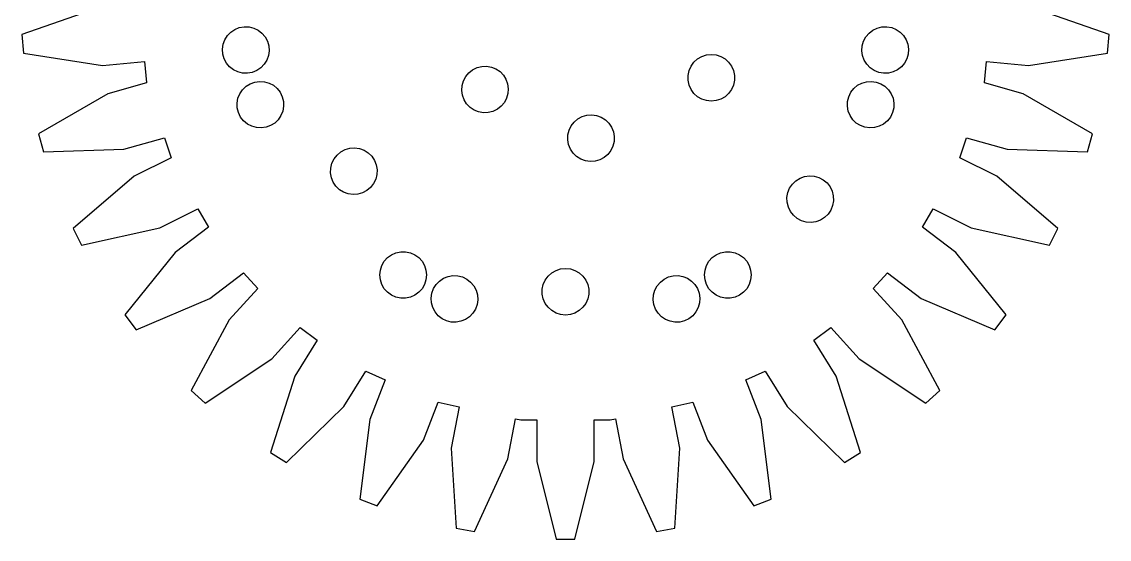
# Model space of a CAD drawing. Header units: metres. Extents: x -209 to 51, y -75 to 75.
# Drawn here: x -15.74 to 15.74, y -15.79 to -0.82 of the extents above; entities that cross this region are included whole.
import ezdxf

# ---------------------------------------------------------------- set-up
doc = ezdxf.new("R2010")
doc.units = ezdxf.units.M

msp = doc.modelspace()

# ---------------------------------------------------------------- linework, layer by layer
for p, q in [((-13.5542, -0.419067), (-15.7427, -1.18678)), ((15.7427, -1.18678), (13.5542, -0.419083)), ((-15.7427, -1.18678), (-15.6927, -1.72612)), ((-9.86388, -1.33638), (-9.78909, -1.21672)), ((-9.78909, -1.21672), (-9.69107, -1.1152)), ((-9.69107, -1.1152), (-9.57408, -1.0363)), ((-9.57408, -1.0363), (-9.44324, -0.983429)), ((-9.44324, -0.983429), (-9.30428, -0.958923)), ((-9.30428, -0.958923), (-9.16324, -0.963852)), ((-9.16324, -0.963852), (-9.02632, -0.997986)), ((-9.02632, -0.997986), (-8.89949, -1.05986)), ((-8.89949, -1.05986), (-8.78828, -1.14673)), ((-8.78828, -1.14673), (-8.69759, -1.25484)), ((-8.69759, -1.25484), (-8.63133, -1.37943)), ((8.63133, -1.37943), (8.69759, -1.25484)), ((8.69759, -1.25484), (8.78828, -1.14673)), ((8.78828, -1.14673), (8.89949, -1.05986)), ((8.89949, -1.05986), (9.02632, -0.997986)), ((9.02632, -0.997986), (9.16324, -0.963852)), ((9.16324, -0.963852), (9.30428, -0.958923)), ((9.30428, -0.958923), (9.44324, -0.983429)), ((9.44324, -0.983429), (9.57408, -1.0363)), ((9.57408, -1.0363), (9.69107, -1.1152)), ((9.69107, -1.1152), (9.78909, -1.21672)), ((9.78909, -1.21672), (9.86388, -1.33638)), ((15.6927, -1.72612), (15.7427, -1.18678)), ((-9.93178, -1.60873), (-9.91214, -1.46899)), ((-9.91214, -1.46899), (-9.86388, -1.33638)), ((-8.63133, -1.37943), (-8.59244, -1.51508)), ((-8.59244, -1.51508), (-8.5826, -1.65584)), ((8.5826, -1.65584), (8.59244, -1.51508)), ((8.59244, -1.51508), (8.63133, -1.37943)), ((9.86388, -1.33638), (9.91214, -1.46899)), ((9.91214, -1.46899), (9.93178, -1.60873)), ((-15.6927, -1.72612), (-13.4004, -2.07863)), ((-9.92194, -1.7495), (-9.93178, -1.60873)), ((-9.88304, -1.88515), (-9.92194, -1.7495)), ((-9.81679, -2.00974), (-9.88304, -1.88515)), ((-8.60223, -1.79558), (-8.6505, -1.92819)), ((-8.5826, -1.65584), (-8.60223, -1.79558)), ((3.8251, -1.8914), (3.94731, -1.82085)), ((3.94731, -1.82085), (4.08153, -1.77724)), ((4.08153, -1.77724), (4.22186, -1.7625)), ((4.22186, -1.7625), (4.36221, -1.77724)), ((4.36221, -1.77724), (4.49641, -1.82085)), ((4.49641, -1.82085), (4.61862, -1.8914)), ((8.60223, -1.79558), (8.5826, -1.65584)), ((8.6505, -1.92819), (8.60223, -1.79558)), ((9.88304, -1.88515), (9.81679, -2.00974)), ((9.92194, -1.7495), (9.88304, -1.88515)), ((9.93178, -1.60873), (9.92194, -1.7495)), ((13.4004, -2.07861), (15.6927, -1.72612)), ((-13.4004, -2.07863), (-12.1933, -1.96677)), ((-12.1933, -1.96677), (-12.129, -2.57809)), ((-9.72607, -2.11784), (-9.81679, -2.00974)), ((-9.61488, -2.20471), (-9.72607, -2.11784)), ((-8.8233, -2.14937), (-8.94029, -2.22827)), ((-8.72528, -2.04785), (-8.8233, -2.14937)), ((-8.6505, -1.92819), (-8.72528, -2.04785)), ((-2.68779, -2.20447), (-2.56096, -2.14261)), ((-2.56096, -2.14261), (-2.42404, -2.10847)), ((-2.42404, -2.10847), (-2.283, -2.10355)), ((-2.283, -2.10355), (-2.14404, -2.12805)), ((-2.14404, -2.12805), (-2.0132, -2.18091)), ((-2.0132, -2.18091), (-1.89621, -2.25983)), ((3.57991, -2.22891), (3.6373, -2.09999)), ((3.6373, -2.09999), (3.72025, -1.98582)), ((3.72025, -1.98582), (3.8251, -1.8914)), ((4.61862, -1.8914), (4.7235, -1.98582)), ((4.7235, -1.98582), (4.80643, -2.09999)), ((4.80643, -2.09999), (4.86383, -2.22891)), ((8.72528, -2.04785), (8.6505, -1.92819)), ((8.8233, -2.14937), (8.72528, -2.04785)), ((8.94029, -2.22827), (8.8233, -2.14937)), ((9.72607, -2.11784), (9.61488, -2.20471)), ((9.81679, -2.00974), (9.72607, -2.11784)), ((12.129, -2.57809), (12.1933, -1.96677)), ((12.1933, -1.96677), (13.4004, -2.07861)), ((-9.48805, -2.26657), (-9.61488, -2.20471)), ((-9.35112, -2.30072), (-9.48805, -2.26657)), ((-9.2101, -2.30563), (-9.35112, -2.30072)), ((-9.07114, -2.28114), (-9.2101, -2.30563)), ((-8.94029, -2.22827), (-9.07114, -2.28114)), ((-2.95595, -2.52405), (-2.88969, -2.39944)), ((-2.88969, -2.39944), (-2.799, -2.29135)), ((-2.799, -2.29135), (-2.68779, -2.20447)), ((-1.89621, -2.25983), (-1.79819, -2.36133)), ((-1.79819, -2.36133), (-1.7234, -2.481)), ((-1.7234, -2.481), (-1.67514, -2.6136)), ((3.55057, -2.36693), (3.57991, -2.22891)), ((3.55057, -2.50806), (3.55057, -2.36693)), ((3.57991, -2.64607), (3.55057, -2.50806)), ((4.86383, -2.22891), (4.89317, -2.36693)), ((4.89317, -2.50806), (4.86383, -2.64607)), ((4.89317, -2.36693), (4.89317, -2.50806)), ((9.07114, -2.28114), (8.94029, -2.22827)), ((9.2101, -2.30563), (9.07114, -2.28114)), ((9.35112, -2.30072), (9.2101, -2.30563)), ((9.48805, -2.26657), (9.35112, -2.30072)), ((9.61488, -2.20471), (9.48805, -2.26657)), ((-12.1271, -2.58405), (-13.2464, -2.90251)), ((-12.129, -2.57809), (-12.1271, -2.58405)), ((-9.42909, -2.89809), (-9.35019, -2.7811)), ((-9.35019, -2.7811), (-9.24867, -2.68307)), ((-9.24867, -2.68307), (-9.129, -2.60829)), ((-9.129, -2.60829), (-8.9964, -2.56003)), ((-8.9964, -2.56003), (-8.85666, -2.54039)), ((-8.85666, -2.54039), (-8.7159, -2.55023)), ((-8.7159, -2.55023), (-8.58025, -2.58913)), ((-8.58025, -2.58913), (-8.45564, -2.65538)), ((-8.45564, -2.65538), (-8.34755, -2.74609)), ((-8.34755, -2.74609), (-8.26067, -2.85728)), ((-3.00468, -2.80046), (-2.99484, -2.6597)), ((-2.98505, -2.9402), (-3.00468, -2.80046)), ((-2.99484, -2.6597), (-2.95595, -2.52405)), ((-1.67514, -2.6136), (-1.6555, -2.75334)), ((-1.6555, -2.75334), (-1.66536, -2.89412)), ((3.6373, -2.77499), (3.57991, -2.64607)), ((3.72025, -2.88916), (3.6373, -2.77499)), ((4.80643, -2.77499), (4.7235, -2.88916)), ((4.86383, -2.64607), (4.80643, -2.77499)), ((8.26067, -2.85728), (8.34755, -2.74609)), ((8.34755, -2.74609), (8.45564, -2.65538)), ((8.45564, -2.65538), (8.58025, -2.58913)), ((8.58025, -2.58913), (8.7159, -2.55023)), ((8.7159, -2.55023), (8.85666, -2.54039)), ((8.85666, -2.54039), (8.9964, -2.56003)), ((8.9964, -2.56003), (9.129, -2.60829)), ((9.129, -2.60829), (9.24867, -2.68307)), ((9.24867, -2.68307), (9.35019, -2.7811)), ((9.35019, -2.7811), (9.42909, -2.89809)), ((12.1271, -2.58405), (12.129, -2.57809)), ((13.2464, -2.90253), (12.1271, -2.58405)), ((-13.2464, -2.90251), (-15.2566, -4.05928)), ((-9.50645, -3.16789), (-9.48195, -3.02893)), ((-9.48195, -3.02893), (-9.42909, -2.89809)), ((-8.26067, -2.85728), (-8.19881, -2.98412)), ((-8.19881, -2.98412), (-8.16467, -3.12103)), ((-8.16467, -3.12103), (-8.15974, -3.26207)), ((-2.93678, -3.0728), (-2.98505, -2.9402)), ((-2.862, -3.19247), (-2.93678, -3.0728)), ((-1.70425, -3.02977), (-1.77049, -3.15436)), ((-1.66536, -2.89412), (-1.70425, -3.02977)), ((3.8251, -2.98358), (3.72025, -2.88916)), ((3.94731, -3.05414), (3.8251, -2.98358)), ((4.08153, -3.09775), (3.94731, -3.05414)), ((4.22186, -3.11249), (4.08153, -3.09775)), ((4.36221, -3.09775), (4.22186, -3.11249)), ((4.49641, -3.05414), (4.36221, -3.09775)), ((4.61862, -2.98358), (4.49641, -3.05414)), ((4.7235, -2.88916), (4.61862, -2.98358)), ((8.15974, -3.26207), (8.16467, -3.12103)), ((8.16467, -3.12103), (8.19881, -2.98412)), ((8.19881, -2.98412), (8.26067, -2.85728)), ((9.42909, -2.89809), (9.48195, -3.02893)), ((9.48195, -3.02893), (9.50645, -3.16789)), ((15.2566, -4.05928), (13.2464, -2.90253)), ((-9.50154, -3.30893), (-9.50645, -3.16789)), ((-9.46739, -3.44585), (-9.50154, -3.30893)), ((-9.40553, -3.57268), (-9.46739, -3.44585)), ((-8.18425, -3.40103), (-8.23711, -3.53188)), ((-8.15974, -3.26207), (-8.18425, -3.40103)), ((-2.76398, -3.29399), (-2.862, -3.19247)), ((-2.64699, -3.37289), (-2.76398, -3.29399)), ((-2.51616, -3.42575), (-2.64699, -3.37289)), ((-2.37718, -3.45026), (-2.51616, -3.42575)), ((-2.23616, -3.44533), (-2.37718, -3.45026)), ((-2.09923, -3.41119), (-2.23616, -3.44533)), ((-1.9724, -3.34933), (-2.09923, -3.41119)), ((-1.86121, -3.26245), (-1.9724, -3.34933)), ((-1.77049, -3.15436), (-1.86121, -3.26245)), ((8.18425, -3.40103), (8.15974, -3.26207)), ((8.23711, -3.53188), (8.18425, -3.40103)), ((9.46739, -3.44585), (9.40553, -3.57268)), ((9.50154, -3.30893), (9.46739, -3.44585)), ((9.50645, -3.16789), (9.50154, -3.30893)), ((-9.31866, -3.68388), (-9.40553, -3.57268)), ((-9.21056, -3.77458), (-9.31866, -3.68388)), ((-9.08597, -3.84084), (-9.21056, -3.77458)), ((-8.41753, -3.74689), (-8.5372, -3.82167)), ((-8.31602, -3.64886), (-8.41753, -3.74689)), ((-8.23711, -3.53188), (-8.31602, -3.64886)), ((0.165558, -3.82773), (0.252441, -3.71654)), ((0.252441, -3.71654), (0.360535, -3.62582)), ((0.360535, -3.62582), (0.485138, -3.55957)), ((0.485138, -3.55957), (0.620789, -3.52068)), ((0.620789, -3.52068), (0.761551, -3.51083)), ((0.761551, -3.51083), (0.901291, -3.53047)), ((0.901291, -3.53047), (1.03391, -3.57874)), ((1.03391, -3.57874), (1.15356, -3.65352)), ((1.15356, -3.65352), (1.25508, -3.75154)), ((1.25508, -3.75154), (1.33398, -3.86853)), ((8.31602, -3.64886), (8.23711, -3.53188)), ((8.41753, -3.74689), (8.31602, -3.64886)), ((8.5372, -3.82167), (8.41753, -3.74689)), ((9.21056, -3.77458), (9.08597, -3.84084)), ((9.31866, -3.68388), (9.21056, -3.77458)), ((9.40553, -3.57268), (9.31866, -3.68388)), ((-15.2566, -4.05928), (-15.1083, -4.58026)), ((-8.95032, -3.87973), (-9.08597, -3.84084)), ((-8.80954, -3.88957), (-8.95032, -3.87973)), ((-8.6698, -3.86993), (-8.80954, -3.88957)), ((-8.5372, -3.82167), (-8.6698, -3.86993)), ((0.064636, -4.23251), (0.069565, -4.09148)), ((0.069565, -4.09148), (0.103699, -3.95456)), ((0.103699, -3.95456), (0.165558, -3.82773)), ((1.33398, -3.86853), (1.38686, -3.99937)), ((1.38686, -3.99937), (1.41135, -4.13834)), ((8.6698, -3.86993), (8.5372, -3.82167)), ((8.80954, -3.88957), (8.6698, -3.86993)), ((8.95032, -3.87973), (8.80954, -3.88957)), ((9.08597, -3.84084), (8.95032, -3.87973)), ((15.1083, -4.58026), (15.2566, -4.05928)), ((-12.7903, -4.50555), (-11.6117, -4.17021)), ((-11.6117, -4.17021), (-11.4213, -4.75621)), ((0.089142, -4.37148), (0.064636, -4.23251)), ((0.142014, -4.50232), (0.089142, -4.37148)), ((1.40643, -4.27937), (1.37228, -4.41629)), ((1.41135, -4.13834), (1.40643, -4.27937)), ((11.4213, -4.75621), (11.6117, -4.17021)), ((11.6117, -4.17021), (12.7903, -4.50554)), ((-15.1083, -4.58026), (-12.7903, -4.50555)), ((-6.70078, -4.78459), (-6.61391, -4.6734)), ((-6.61391, -4.6734), (-6.5058, -4.58269)), ((-6.5058, -4.58269), (-6.38121, -4.51645)), ((-6.38121, -4.51645), (-6.24556, -4.47755)), ((-6.24556, -4.47755), (-6.1048, -4.4677)), ((-6.1048, -4.4677), (-5.96506, -4.48735)), ((-5.96506, -4.48735), (-5.83244, -4.53561)), ((-5.83244, -4.53561), (-5.71278, -4.61038)), ((-5.71278, -4.61038), (-5.61127, -4.7084)), ((-5.61127, -4.7084), (-5.53236, -4.82539)), ((0.220917, -4.61931), (0.142014, -4.50232)), ((0.322418, -4.71733), (0.220917, -4.61931)), ((0.442093, -4.79211), (0.322418, -4.71733)), ((1.22356, -4.65431), (1.11545, -4.74503)), ((1.31042, -4.54312), (1.22356, -4.65431)), ((1.37228, -4.41629), (1.31042, -4.54312)), ((12.7903, -4.50554), (15.1083, -4.58026)), ((-11.4213, -4.75621), (-12.4875, -5.28711)), ((-6.79678, -5.04836), (-6.76263, -4.91142)), ((-6.76263, -4.91142), (-6.70078, -4.78459)), ((-5.53236, -4.82539), (-5.47949, -4.95624)), ((-5.47949, -4.95624), (-5.45499, -5.09521)), ((0.574707, -4.84038), (0.442093, -4.79211)), ((0.714447, -4.86002), (0.574707, -4.84038)), ((0.855209, -4.85017), (0.714447, -4.86002)), ((0.99086, -4.81128), (0.855209, -4.85017)), ((1.11545, -4.74503), (0.99086, -4.81128)), ((12.4875, -5.28712), (11.4213, -4.75621)), ((-12.4875, -5.28711), (-14.2509, -6.79355)), ((-6.8017, -5.18938), (-6.79678, -5.04836)), ((-6.77721, -5.32835), (-6.8017, -5.18938)), ((-6.72433, -5.45918), (-6.77721, -5.32835)), ((-5.45992, -5.23624), (-5.49405, -5.37315)), ((-5.45499, -5.09521), (-5.45992, -5.23624)), ((6.67033, -5.41386), (6.79001, -5.3391)), ((6.79001, -5.3391), (6.92261, -5.29083)), ((6.92261, -5.29083), (7.06235, -5.27119)), ((7.06235, -5.27119), (7.20311, -5.28104)), ((7.20311, -5.28104), (7.33876, -5.31993)), ((7.33876, -5.31993), (7.46336, -5.38618)), ((14.2509, -6.79355), (12.4875, -5.28712)), ((-6.64543, -5.57617), (-6.72433, -5.45918)), ((-6.54391, -5.67419), (-6.64543, -5.57617)), ((-5.64279, -5.61119), (-5.7509, -5.70189)), ((-5.55591, -5.49998), (-5.64279, -5.61119)), ((-5.49405, -5.37315), (-5.55591, -5.49998)), ((6.43706, -5.75972), (6.48991, -5.62889)), ((6.48991, -5.62889), (6.56882, -5.5119)), ((6.56882, -5.5119), (6.67033, -5.41386)), ((7.46336, -5.38618), (7.57146, -5.47688)), ((7.57146, -5.47688), (7.65834, -5.58809)), ((7.65834, -5.58809), (7.7202, -5.71492)), ((-6.42426, -5.74898), (-6.54391, -5.67419)), ((-6.29164, -5.79724), (-6.42426, -5.74898)), ((-6.1519, -5.81688), (-6.29164, -5.79724)), ((-6.01114, -5.80704), (-6.1519, -5.81688)), ((-5.87549, -5.76814), (-6.01114, -5.80704)), ((-5.7509, -5.70189), (-5.87549, -5.76814)), ((6.41255, -5.8987), (6.43706, -5.75972)), ((6.41747, -6.03972), (6.41255, -5.8987)), ((7.7202, -5.71492), (7.75433, -5.85184)), ((7.75433, -5.85184), (7.75926, -5.99286)), ((-11.7446, -6.77905), (-10.6427, -6.23036)), ((-10.6427, -6.23036), (-10.3362, -6.76129)), ((6.45161, -6.17664), (6.41747, -6.03972)), ((6.51347, -6.30347), (6.45161, -6.17664)), ((7.6819, -6.26266), (7.60298, -6.37965)), ((7.73476, -6.13184), (7.6819, -6.26266)), ((7.75926, -5.99286), (7.73476, -6.13184)), ((10.3362, -6.76129), (10.6427, -6.23036)), ((10.6427, -6.23036), (11.7446, -6.77904)), ((6.60034, -6.41467), (6.51347, -6.30347)), ((6.70845, -6.50537), (6.60034, -6.41467)), ((6.83304, -6.57162), (6.70845, -6.50537)), ((6.96869, -6.61052), (6.83304, -6.57162)), ((7.10947, -6.62036), (6.96869, -6.61052)), ((7.24921, -6.60072), (7.10947, -6.62036)), ((7.38181, -6.55246), (7.24921, -6.60072)), ((7.50148, -6.47769), (7.38181, -6.55246)), ((7.60298, -6.37965), (7.50148, -6.47769)), ((-14.2509, -6.79355), (-14.0095, -7.27843)), ((-14.0095, -7.27843), (-11.7446, -6.77905)), ((-10.3362, -6.76129), (-11.3034, -7.49165)), ((11.3034, -7.49168), (10.3362, -6.76129)), ((11.7446, -6.77904), (14.0095, -7.27843)), ((14.0095, -7.27843), (14.2509, -6.79355)), ((-11.3034, -7.49165), (-12.7599, -9.29648)), ((-5.15166, -7.63901), (-5.03749, -7.55606)), ((-5.03749, -7.55606), (-4.90858, -7.49867)), ((-4.90858, -7.49867), (-4.77055, -7.46933)), ((-4.77055, -7.46933), (-4.62944, -7.46933)), ((-4.62944, -7.46933), (-4.49141, -7.49867)), ((-4.49141, -7.49867), (-4.36249, -7.55606)), ((-4.36249, -7.55606), (-4.24834, -7.63901)), ((4.24834, -7.63901), (4.36249, -7.55606)), ((4.36249, -7.55606), (4.49141, -7.49867)), ((4.49141, -7.49867), (4.62944, -7.46933)), ((4.62944, -7.46933), (4.77055, -7.46933)), ((4.77055, -7.46933), (4.90858, -7.49867)), ((4.90858, -7.49867), (5.03749, -7.55606)), ((5.03749, -7.55606), (5.15166, -7.63901)), ((12.7599, -9.29648), (11.3034, -7.49168)), ((-5.36024, -8.00029), (-5.31664, -7.86609)), ((-5.31664, -7.86609), (-5.24608, -7.74388)), ((-5.24608, -7.74388), (-5.15166, -7.63901)), ((-4.24834, -7.63901), (-4.1539, -7.74388)), ((-4.1539, -7.74388), (-4.08334, -7.86609)), ((-4.08334, -7.86609), (-4.03975, -8.00029)), ((4.03975, -8.00029), (4.08334, -7.86609)), ((4.08334, -7.86609), (4.1539, -7.74388)), ((4.1539, -7.74388), (4.24834, -7.63901)), ((5.15166, -7.63901), (5.24608, -7.74388)), ((5.24608, -7.74388), (5.31664, -7.86609)), ((5.31664, -7.86609), (5.36024, -8.00029)), ((-10.299, -8.8217), (-9.31822, -8.08104)), ((-9.31822, -8.08104), (-8.90889, -8.53564)), ((-5.37498, -8.14062), (-5.36024, -8.00029)), ((-5.36024, -8.28098), (-5.37498, -8.14062)), ((-4.03975, -8.00029), (-4.02499, -8.14062)), ((-4.02499, -8.14062), (-4.03975, -8.28098)), ((-3.53188, -8.23711), (-3.40103, -8.18425)), ((-3.40103, -8.18425), (-3.26207, -8.15974)), ((-3.26207, -8.15974), (-3.12103, -8.16467)), ((-3.12103, -8.16467), (-2.98412, -8.19881)), ((-0.584564, -8.28749), (-0.501617, -8.17332)), ((-0.501617, -8.17332), (-0.396744, -8.0789)), ((-0.396744, -8.0789), (-0.274536, -8.00835)), ((-0.274536, -8.00835), (-0.140335, -7.96474)), ((-0.140335, -7.96474), (0, -7.95)), ((0, -7.95), (0.140335, -7.96474)), ((0.140335, -7.96474), (0.274536, -8.00835)), ((0.274536, -8.00835), (0.396744, -8.0789)), ((0.396744, -8.0789), (0.501617, -8.17332)), ((0.501617, -8.17332), (0.584564, -8.28749)), ((2.98412, -8.19881), (3.12103, -8.16467)), ((3.12103, -8.16467), (3.26207, -8.15974)), ((3.26207, -8.15974), (3.40103, -8.18425)), ((3.40103, -8.18425), (3.53188, -8.23711)), ((4.02499, -8.14062), (4.03975, -8.00029)), ((4.03975, -8.28098), (4.02499, -8.14062)), ((5.36024, -8.00029), (5.375, -8.14062)), ((5.375, -8.14062), (5.36024, -8.28098)), ((8.90889, -8.53564), (9.31822, -8.08104)), ((9.31822, -8.08104), (10.299, -8.82167)), ((-5.31664, -8.41518), (-5.36024, -8.28098)), ((-5.24608, -8.53738), (-5.31664, -8.41518)), ((-4.08334, -8.41518), (-4.1539, -8.53738)), ((-4.03975, -8.28098), (-4.08334, -8.41518)), ((-3.82167, -8.5372), (-3.74689, -8.41753)), ((-3.74689, -8.41753), (-3.64886, -8.31602)), ((-3.64886, -8.31602), (-3.53188, -8.23711)), ((-2.98412, -8.19881), (-2.85728, -8.26067)), ((-2.85728, -8.26067), (-2.74609, -8.34755)), ((-2.74609, -8.34755), (-2.65538, -8.45564)), ((-2.65538, -8.45564), (-2.58913, -8.58025)), ((-0.671295, -8.55443), (-0.641953, -8.41641)), ((-0.641953, -8.41641), (-0.584564, -8.28749)), ((0.584564, -8.28749), (0.641953, -8.41641)), ((0.641953, -8.41641), (0.671295, -8.55443)), ((2.58913, -8.58025), (2.65538, -8.45564)), ((2.65538, -8.45564), (2.74609, -8.34755)), ((2.74609, -8.34755), (2.85728, -8.26067)), ((2.85728, -8.26067), (2.98412, -8.19881)), ((3.53188, -8.23711), (3.64886, -8.31602)), ((3.64886, -8.31602), (3.74689, -8.41753)), ((3.74689, -8.41753), (3.82167, -8.5372)), ((4.08334, -8.41518), (4.03975, -8.28098)), ((4.1539, -8.53738), (4.08334, -8.41518)), ((5.31664, -8.41518), (5.24608, -8.53738)), ((5.36024, -8.28098), (5.31664, -8.41518)), ((-8.90889, -8.53564), (-9.73431, -9.44109)), ((-5.15166, -8.64226), (-5.24608, -8.53738)), ((-5.03749, -8.7252), (-5.15166, -8.64226)), ((-4.90858, -8.78259), (-5.03749, -8.7252)), ((-4.77055, -8.81194), (-4.90858, -8.78259)), ((-4.62944, -8.81194), (-4.77055, -8.81194)), ((-4.49141, -8.78259), (-4.62944, -8.81194)), ((-4.36249, -8.7252), (-4.49141, -8.78259)), ((-4.24834, -8.64226), (-4.36249, -8.7252)), ((-4.1539, -8.53738), (-4.24834, -8.64226)), ((-3.88957, -8.80954), (-3.86993, -8.6698)), ((-3.87973, -8.95032), (-3.88957, -8.80954)), ((-3.86993, -8.6698), (-3.82167, -8.5372)), ((-2.58913, -8.58025), (-2.55023, -8.7159)), ((-2.55023, -8.7159), (-2.54039, -8.85666)), ((-0.671295, -8.69556), (-0.671295, -8.55443)), ((-0.641953, -8.83357), (-0.671295, -8.69556)), ((0.671295, -8.69556), (0.641953, -8.83357)), ((0.671295, -8.55443), (0.671295, -8.69556)), ((2.54039, -8.85666), (2.55023, -8.7159)), ((2.55023, -8.7159), (2.58913, -8.58025)), ((3.82167, -8.5372), (3.86993, -8.6698)), ((3.86993, -8.6698), (3.88957, -8.80954)), ((3.88957, -8.80954), (3.87973, -8.95032)), ((4.24834, -8.64226), (4.1539, -8.53738)), ((4.36249, -8.7252), (4.24834, -8.64226)), ((4.49141, -8.78259), (4.36249, -8.7252)), ((4.62944, -8.81194), (4.49141, -8.78259)), ((4.77055, -8.81194), (4.62944, -8.81194)), ((4.90858, -8.78259), (4.77055, -8.81194)), ((5.03749, -8.7252), (4.90858, -8.78259)), ((5.15166, -8.64226), (5.03749, -8.7252)), ((5.24608, -8.53738), (5.15166, -8.64226)), ((9.73434, -9.44112), (8.90889, -8.53564)), ((-12.4335, -9.72873), (-10.299, -8.8217)), ((-3.84084, -9.08597), (-3.87973, -8.95032)), ((-3.77458, -9.21056), (-3.84084, -9.08597)), ((-2.60829, -9.129), (-2.68307, -9.24867)), ((-2.56003, -8.9964), (-2.60829, -9.129)), ((-2.54039, -8.85666), (-2.56003, -8.9964)), ((-0.584564, -8.96249), (-0.641953, -8.83357)), ((-0.501617, -9.07666), (-0.584564, -8.96249)), ((-0.396744, -9.17108), (-0.501617, -9.07666)), ((0.501617, -9.07666), (0.396744, -9.17108)), ((0.584564, -8.96249), (0.501617, -9.07666)), ((0.641953, -8.83357), (0.584564, -8.96249)), ((2.56003, -8.9964), (2.54039, -8.85666)), ((2.60829, -9.129), (2.56003, -8.9964)), ((2.68307, -9.24867), (2.60829, -9.129)), ((3.84084, -9.08597), (3.77458, -9.21056)), ((3.87973, -8.95032), (3.84084, -9.08597)), ((10.299, -8.82167), (12.4335, -9.72873)), ((-12.7599, -9.29648), (-12.4335, -9.72873)), ((-9.73431, -9.44109), (-10.8344, -11.4828)), ((-3.68388, -9.31866), (-3.77458, -9.21056)), ((-3.57268, -9.40553), (-3.68388, -9.31866)), ((-3.44585, -9.46739), (-3.57268, -9.40553)), ((-2.89809, -9.42909), (-3.02893, -9.48195)), ((-2.7811, -9.35019), (-2.89809, -9.42909)), ((-2.68307, -9.24867), (-2.7811, -9.35019)), ((-0.274536, -9.24164), (-0.396744, -9.17108)), ((-0.140335, -9.28525), (-0.274536, -9.24164)), ((0, -9.29999), (-0.140335, -9.28525)), ((0.140335, -9.28525), (0, -9.29999)), ((0.274536, -9.24164), (0.140335, -9.28525)), ((0.396744, -9.17108), (0.274536, -9.24164)), ((2.7811, -9.35019), (2.68307, -9.24867)), ((2.89809, -9.42909), (2.7811, -9.35019)), ((3.02893, -9.48195), (2.89809, -9.42909)), ((3.57268, -9.40553), (3.44585, -9.46739)), ((3.68388, -9.31866), (3.57268, -9.40553)), ((3.77458, -9.21056), (3.68388, -9.31866)), ((10.8344, -11.4828), (9.73434, -9.44112)), ((12.4335, -9.72873), (12.7599, -9.29648)), ((-8.50267, -10.5639), (-7.68105, -9.66266)), ((-7.68105, -9.66266), (-7.18579, -10.0225)), ((-3.30893, -9.50154), (-3.44585, -9.46739)), ((-3.16789, -9.50645), (-3.30893, -9.50154)), ((-3.02893, -9.48195), (-3.16789, -9.50645)), ((3.16789, -9.50645), (3.02893, -9.48195)), ((3.30893, -9.50154), (3.16789, -9.50645)), ((3.44585, -9.46739), (3.30893, -9.50154)), ((7.18579, -10.0225), (7.68105, -9.66266)), ((7.68105, -9.66266), (8.50264, -10.5639)), ((-7.18579, -10.0225), (-7.83377, -11.069)), ((7.8338, -11.069), (7.18579, -10.0225)), ((-10.4342, -11.8477), (-8.50267, -10.5639)), ((8.50264, -10.5639), (10.4342, -11.8477)), ((-6.41678, -11.9464), (-5.78375, -10.924)), ((-5.78375, -10.924), (-5.22247, -11.1739)), ((5.22247, -11.1739), (5.78374, -10.924)), ((5.78374, -10.924), (6.41675, -11.9464)), ((-7.83377, -11.069), (-8.54001, -13.2781)), ((-5.22247, -11.1739), (-5.66646, -12.32)), ((5.66647, -12.32), (5.22247, -11.1739)), ((8.54001, -13.2781), (7.8338, -11.069)), ((-10.8344, -11.4828), (-10.4342, -11.8477)), ((10.4342, -11.8477), (10.8344, -11.4828)), ((-8.07948, -13.5633), (-6.41678, -11.9464)), ((-4.11237, -12.9221), (-3.68692, -11.8239)), ((-3.68692, -11.8239), (-3.08206, -11.9525)), ((-3.08206, -11.9525), (-3.30618, -13.1514)), ((3.08206, -11.9525), (3.68692, -11.8239)), ((3.3062, -13.1515), (3.08206, -11.9525)), ((3.68692, -11.8239), (4.11235, -12.9221)), ((6.41675, -11.9464), (8.07948, -13.5633)), ((-5.66646, -12.32), (-5.95474, -14.6213)), ((-1.66791, -13.4577), (-1.45132, -12.2991)), ((-1.45132, -12.2991), (-1.29614, -12.3321)), ((-1.29614, -12.3321), (-0.833328, -12.3321)), ((-0.833328, -12.3321), (-0.833328, -13.535)), ((0.833313, -13.535), (0.833313, -12.3321)), ((0.833313, -12.3321), (1.29614, -12.3321)), ((1.29614, -12.3321), (1.45132, -12.2991)), ((1.45132, -12.2991), (1.66791, -13.4577)), ((5.95474, -14.6213), (5.66647, -12.32)), ((-5.44966, -14.8169), (-4.11237, -12.9221)), ((-3.30618, -13.1514), (-3.1667, -15.4665)), ((3.1667, -15.4665), (3.3062, -13.1515)), ((4.11235, -12.9221), (5.44966, -14.8169)), ((-8.54001, -13.2781), (-8.07948, -13.5633)), ((-2.63426, -15.566), (-1.66791, -13.4577)), ((-0.833328, -13.535), (-0.270828, -15.785)), ((0.270813, -15.785), (0.833313, -13.535)), ((1.66791, -13.4577), (2.63426, -15.566)), ((8.07948, -13.5633), (8.54001, -13.2781)), ((-5.95474, -14.6213), (-5.44966, -14.8169)), ((5.44966, -14.8169), (5.95474, -14.6213)), ((-3.1667, -15.4665), (-2.63426, -15.566)), ((2.63426, -15.566), (3.1667, -15.4665)), ((-0.270828, -15.785), (0.270813, -15.785))]:
    msp.add_line(p, q)

doc.saveas('drawing.dxf')
